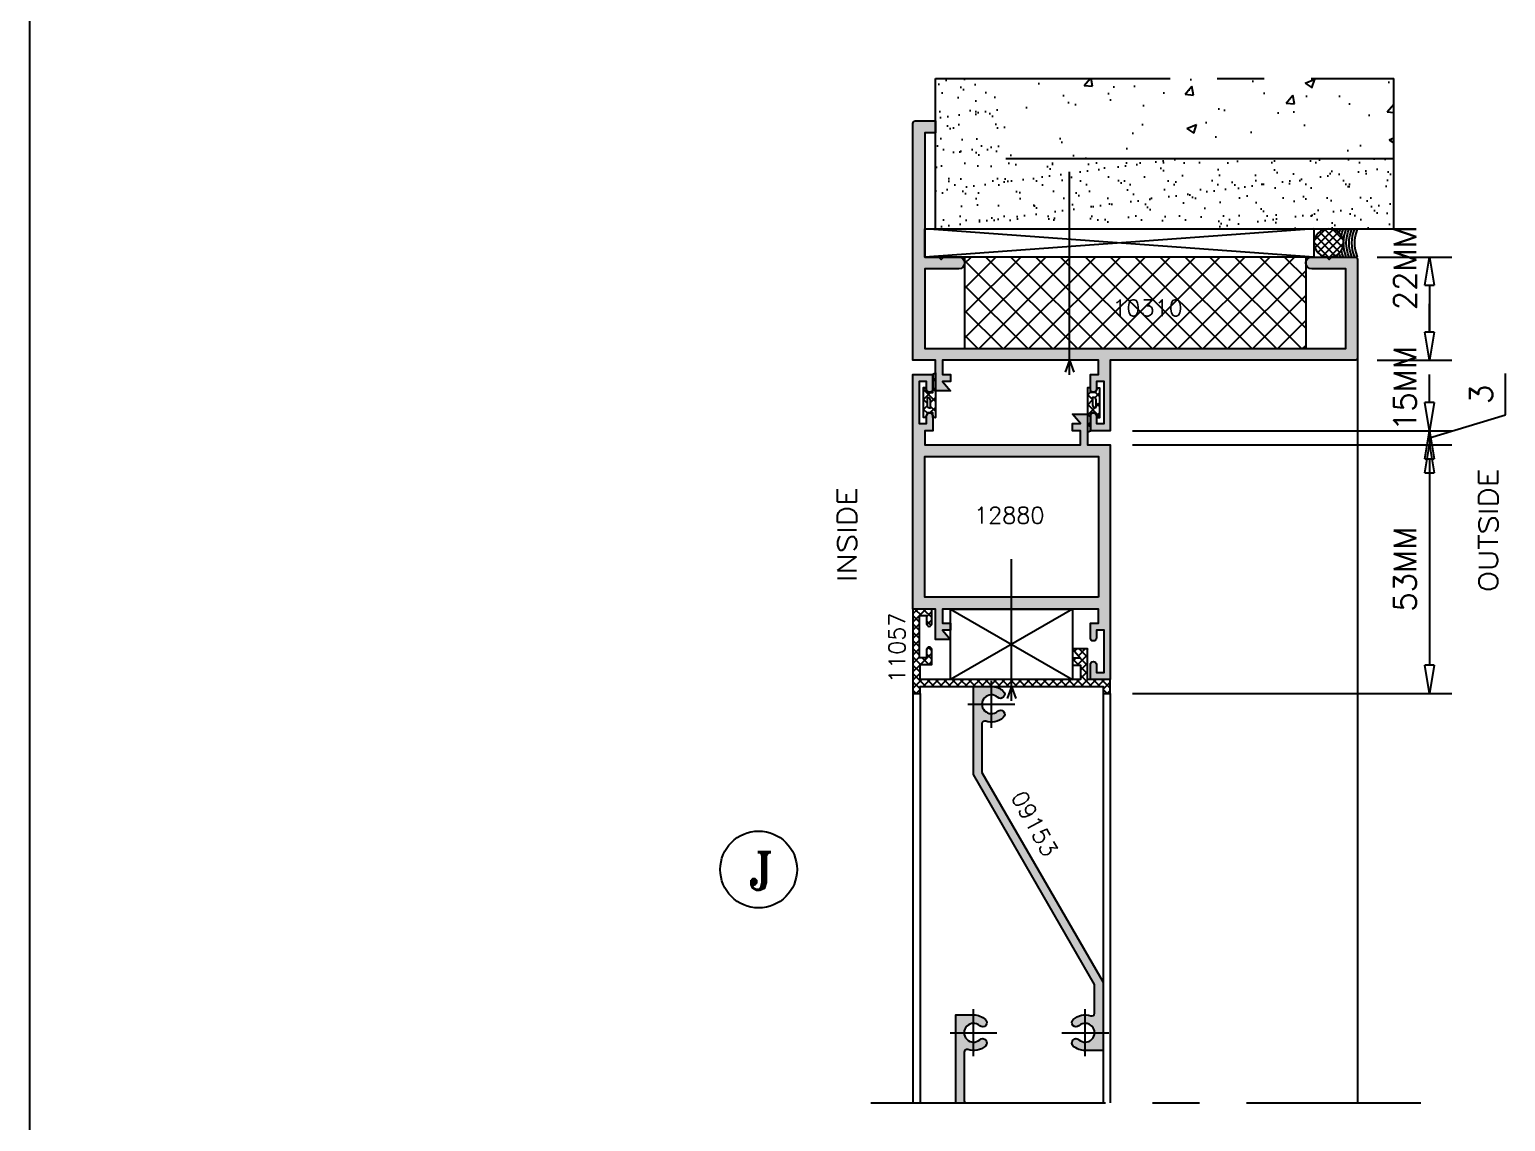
# Model space of a CAD drawing. Header units: centimetres. Extents: x -10126 to 3518, y -12053 to -9298.
# Drawn here: x 1520 to 2350, y -10864 to -10249 of the extents above; entities that cross this region are included whole.
import ezdxf
from ezdxf.enums import TextEntityAlignment as Align

# ---------------------------------------------------------------- set-up
doc = ezdxf.new("R2010")
doc.units = ezdxf.units.CM
doc.header["$LTSCALE"] = 100
doc.header["$MEASUREMENT"] = 0
doc.header["$PDMODE"] = 1
doc.linetypes.add('CENTER', pattern=[2, 1.25, -0.25, 0.25, -0.25])
doc.layers.add('DEFPOINT', color=7, linetype='Continuous', plot=False)
doc.layers.add('TEXT', color=3, linetype='Continuous')
doc.layers.add('WINDOW', color=1, linetype='Continuous')
doc.layers.get('0').freeze()
doc.styles.add('ALUM18', font='romans.shx', dxfattribs={"width": 0.8, "height": 18})
doc.styles.add('ROMANS', font='romans')
doc.styles.add('ROMANT', font='romant', dxfattribs={"width": 0.75, "height": 12})
doc.dimstyles.new('ALUM18', dxfattribs={"dimtxt": 18, "dimasz": 25, "dimexe": 12, "dimexo": 12, "dimgap": 7, "dimtad": 1, "dimlfac": 0.2, "dimdsep": 46, "dimtxsty": 'ALUM18', "dimblk1": 'CLOSEDBLANK', "dimblk2": 'CLOSEDBLANK', "dimsah": 1, "dimcen": 2.5, "dimclrd": 1, "dimclre": 1, "dimclrt": 3, "dimadec": 0, "dimazin": 0, "dimtfac": 1, "dimtofl": 0, "dimtmove": 1, "dimatfit": 3, "dimldrblk": 'CLOSEDBLANK', "dimfxl": 1, "dimtolj": 1, "dimtzin": 0, "dimarcsym": 0})

# ---------------------------------------------------------------- blocks, each defined once
blk = doc.blocks.new('_CLOSEDBLANK')
at = {"color": 0, "linetype": 'ByBlock'}
for p, q in [((-1, 0.1666666666666667), (0, 0)), ((-1, 0.1666666666666667), (-1, -0.1666666666666667)), ((0, 0), (-1, -0.1666666666666667))]:
    blk.add_line(p, q, dxfattribs=at)
blk = doc.blocks.new('*D43')
at = {"color": 1, "lineweight": -2, "transparency": 16777216}
for p, q in [((473.8285670611367, 849.7713358648634), (513.5983428391337, 849.7713358648634)), ((501.5983428391337, 834.7713358648634), (501.5983428391337, 809.7713358648634)), ((473.8285670611367, 794.7713358648634), (513.5983428391337, 794.7713358648634))]:
    blk.add_line(p, q, dxfattribs=at)
at = {"layer": 'DEFPOINT', "color": 0, "transparency": 16777216}
for p in [(461.8285670611367, 849.7713358648634), (461.8285670611367, 794.7713358648634), (501.5983428391337, 794.7713358648634)]:
    blk.add_point(p, dxfattribs=at)
at = {"color": 1, "lineweight": -2, "transparency": 16777216, "xscale": 15, "yscale": 15, "zscale": 15}
for p, rotation in [((501.5983428391337, 849.7713358648634), 90), ((501.5983428391337, 794.7713358648634), 270)]:
    blk.add_blockref('_CLOSEDBLANK', p, dxfattribs=dict(at, rotation=rotation))
at = {"color": 3, "transparency": 16777216, "insert": (488.5983428391337, 844.1213358648636), "char_height": 12, "attachment_point": 5, "rotation": 90, "style": 'ROMANS'}
blk.add_mtext('\\A1;22MM', dxfattribs=at)
blk = doc.blocks.new('SE6')
h = blk.add_hatch()
h.set_pattern_fill('U', color=11, scale=1.2, angle=45, style=0, double=1, pattern_type=0)
h.set_pattern_definition([(44.99999999999999, (267.8520487134642, 0.2828427124746021), (-0.8485281374238569, 0.8485281374238568), []), (135, (267.8520487134642, 0.2828427124746021), (-0.848528137423857, -0.8485281374238567), [])])
edge = h.paths.add_edge_path()
edge.add_ellipse((-0.5267120752652374, -0.08623168003198155), major_axis=(-2.258281528316132e-15, -3.178248702944439), ratio=0.94391606208183, start_angle=0, end_angle=360)
at = {"color": 21}
for centre, start, end in [((-0.5267120752651806, -8.025999165968443), 112.0199904437736, 112.6198649480406), ((-0.5267120752651806, -8.625999165968445), 110.726073097603, 112.6198649480406), ((-0.5267120752651806, -9.225999165968444), 108.716262534464, 112.6198649480406), ((-0.5267120752651806, -9.825999165968444), 105.8581672355042, 112.6198649480406), ((-0.5267120752651806, -10.42599916596845), 101.6892924814876, 112.6198649480406), ((-0.5267120752651806, -10.42599916596845), 67.38013505196002, 78.31070751851267), ((-0.5267120752651806, -9.825999165968444), 67.38013505196002, 74.1418327644961), ((-0.5267120752651806, -9.225999165968444), 67.38013505196002, 71.2837374655365), ((-0.5267120752651806, -8.625999165968445), 67.38013505196002, 69.27392690239753), ((-0.5267120752651806, -8.025999165968443), 67.38013505196002, 67.98000955622696), ((-0.5267120752651806, -11.02599916596844), 67.38013505196002, 112.6198649480406), ((-0.5267120752651806, -11.62599916596844), 67.38013505196002, 112.6198649480406), ((-0.5267120752651806, -12.22599916596844), 67.38013505196002, 112.6198649480406), ((-0.5267120752651806, -12.82599916596844), 67.38013505196002, 112.6198649480406), ((-0.5267120752651806, -13.42599916596844), 67.38013505196002, 112.6198649480406)]:
    blk.add_arc(centre, 7.800000000000026, start, end, dxfattribs=at)
blk.add_ellipse((-0.5267120752652374, -0.08623168003198162), major_axis=(-2.258281528316134e-15, -3.17824870294444), ratio=0.94391606208183)
blk = doc.blocks.new('ARO')
at = {"color": 1, "linetype": 'CENTER'}
blk.add_line((2.842170943040401e-14, -3.067310509961317), (2.842170943040401e-14, 40.19827310055871), dxfattribs=at)
at = {"color": 1, "linetype": 'Continuous'}
for q in [(-0.9140273429306944, -2.552750716867024), (0.9140273429307513, -2.552750716867024)]:
    blk.add_line((2.842170943040401e-14, 0), q, dxfattribs=at)
blk = doc.blocks.new('*D44')
at = {"color": 1, "lineweight": -2, "transparency": 16777216}
for p, q in [((343.5180261851347, 749.771335864878), (513.5983428391337, 749.771335864878)), ((501.5983428391337, 734.771335864878), (501.5983428391337, 632.2713358648634)), ((343.5180261851347, 617.2713358648634), (513.5983428391337, 617.2713358648634))]:
    blk.add_line(p, q, dxfattribs=at)
at = {"layer": 'DEFPOINT', "color": 0, "transparency": 16777216}
for p in [(331.5180261851347, 749.771335864878), (331.5180261851347, 617.2713358648634), (501.5983428391337, 617.2713358648634)]:
    blk.add_point(p, dxfattribs=at)
at = {"color": 1, "lineweight": -2, "transparency": 16777216, "xscale": 15, "yscale": 15, "zscale": 15}
for p, rotation in [((501.5983428391337, 749.771335864878), 90), ((501.5983428391337, 617.2713358648634), 270)]:
    blk.add_blockref('_CLOSEDBLANK', p, dxfattribs=dict(at, rotation=rotation))
at = {"color": 3, "transparency": 16777216, "insert": (488.5983428391336, 683.5213358648708), "char_height": 12, "attachment_point": 5, "rotation": 90, "style": 'ROMANS'}
blk.add_mtext('\\A1;53MM', dxfattribs=at)
blk = doc.blocks.new('*D45')
at = {"color": 1, "lineweight": -2, "transparency": 16777216}
for p, q in [((501.5983428391337, 772.2713358648634), (501.5983428391337, 787.2713358648634)), ((542.0983428391336, 765.6713358648707), (542.0983428391337, 787.6713358648707)), ((501.5983428391337, 753.5213358648707), (542.0983428391336, 765.6713358648707)), ((343.5180261851347, 757.2713358648634), (513.5983428391336, 757.2713358648634)), ((501.5983428391337, 757.2713358648634), (501.5983428391337, 749.771335864878)), ((343.5180261851347, 749.771335864878), (513.5983428391336, 749.771335864878)), ((501.5983428391337, 734.771335864878), (501.5983428391337, 719.771335864878))]:
    blk.add_line(p, q, dxfattribs=at)
at = {"layer": 'DEFPOINT', "color": 0, "transparency": 16777216}
for p in [(331.5180261851347, 757.2713358648634), (331.5180261851347, 749.771335864878), (501.5983428391337, 749.771335864878)]:
    blk.add_point(p, dxfattribs=at)
at = {"color": 1, "lineweight": -2, "transparency": 16777216, "xscale": 15, "yscale": 15, "zscale": 15}
for p, rotation in [((501.5983428391337, 757.2713358648634), 270), ((501.5983428391337, 749.771335864878), 90)]:
    blk.add_blockref('_CLOSEDBLANK', p, dxfattribs=dict(at, rotation=rotation))
at = {"color": 3, "transparency": 16777216, "insert": (529.0983428391335, 776.6713358648708), "char_height": 12, "attachment_point": 5, "rotation": 90, "style": 'ROMANS'}
blk.add_mtext('\\A1;3', dxfattribs=at)
blk = doc.blocks.new('11057')
blk.add_lwpolyline([(19.56915131221356, 0.1911317212763777), (19.56915131221356, 6.691131721276378), (16.36915131221357, 6.691131721276378), (18.06915131221359, 4.691131721276378), (16.36915131221352, 4.691131721276378), (16.36915131221357, 3.191131721276378), (18.06915131221356, 3.191131721276406), (18.06915131221356, 0.1911317212763777), (-16.1308486877864, 0.1911317212763777), (-16.13084868778637, 3.391131721276366), (-13.63136101949968, 3.391131721276366), (-13.63136101949968, 6.541131721276344, 1), (-14.73136101949967, 6.541131721276344), (-14.73136101949967, 4.791131721276372), (-16.23136101949967, 4.791131721276372), (-16.23136101949967, 9.291131721276344), (-16.23136101949967, 13.79113172127637), (-14.73136101949967, 13.79113172127637), (-14.73136101949967, 12.04113172127634, 1), (-13.63136101949965, 12.04113172127634), (-13.63136101949968, 15.19113172127638), (-17.6308486877864, 15.19113172127638), (-17.6308486877864, -2.808868278723622), (-16.13084868778643, -2.808868278723622), (-16.13084868778643, -1.308868278723622), (22.86915131221363, -1.308868278723622), (22.86915131221363, -2.808868278723622), (24.36915131221357, -2.808868278723622), (24.36915131221357, 0.1911317212763777)], format="xyb", close=True)
blk = doc.blocks.new('*D46')
at = {"color": 1, "lineweight": -2, "transparency": 16777216}
for p, q in [((501.5983428391337, 809.7713358648634), (501.5983428391337, 824.7713358648634)), ((473.8285670611367, 794.7713358648634), (513.5983428391337, 794.7713358648634)), ((343.5180261851347, 757.2713358648634), (513.5983428391336, 757.2713358648634)), ((501.5983428391337, 742.2713358648634), (501.5983428391337, 727.2713358648634))]:
    blk.add_line(p, q, dxfattribs=at)
at = {"layer": 'DEFPOINT', "color": 0, "transparency": 16777216}
for p in [(461.8285670611367, 794.7713358648634), (331.5180261851347, 757.2713358648634), (501.5983428391337, 757.2713358648634)]:
    blk.add_point(p, dxfattribs=at)
at = {"color": 1, "lineweight": -2, "transparency": 16777216, "xscale": 15, "yscale": 15, "zscale": 15}
for p, rotation in [((501.5983428391337, 794.7713358648634), 270), ((501.5983428391337, 757.2713358648634), 90)]:
    blk.add_blockref('_CLOSEDBLANK', p, dxfattribs=dict(at, rotation=rotation))
at = {"color": 3, "transparency": 16777216, "insert": (488.5983428391337, 779.7713358648634), "char_height": 12, "attachment_point": 5, "rotation": 90, "style": 'ROMANS'}
blk.add_mtext('\\A1;15MM', dxfattribs=at)
blk = doc.blocks.new('A$C28501ABB')
h = blk.add_hatch()
h.set_pattern_fill('AR-SAND', color=256, scale=7.5, angle=-1.343291549938327e-14, style=0)
h.set_pattern_definition([(37.49999999999999, (49.45604959243792, -18.3821803309711), (-0.4724501858220578, 14.45117826759869), [0, -11.4, 0, -12.75, 0, -12.1875]), (7.499999999999985, (49.45604959243792, -18.3821803309711), (13.27332528950796, 21.16609548922305), [0, -6.149999999999999, 0, -10.275, 0, -3.9375]), (327.5, (40.2310495924612, -18.38218033096746), (23.35606396313622, 0.04244290152722826), [0, -3.749999999999999, 0, -13.5, 0, -17.62499999999999]), (317.4999999999999, (40.2310495924612, -18.38218033096746), (22.5459495342922, 6.582566737006863), [0, -1.875, 0, -8.85, 0, -10.125])])
h.paths.add_polyline_path([(276.0180261851347, 902.2713358647034), (276.0180261851347, 944.9194016272249), (238.5180261851347, 944.9194016272249), (238.5180261851347, 864.7713358648634), (440.0335265889589, 864.7713358648634), (482.5799842323468, 864.7713358648634), (482.5799842323468, 902.2713358648634)])
h = blk.add_hatch()
h.set_pattern_fill('AR-CONC', color=256, scale=7.5, angle=-1.343291549938327e-14, style=0)
h.set_pattern_definition([(49.99999999999997, (49.45604959243792, -18.3821803309711), (53.79451369505651, -4.706410123694646), [5.625, -61.875]), (355, (49.45604959243792, -18.3821803309711), (-10.40635002097499, 56.41441002750089), [4.5, -49.49999999999999]), (100.4513999999999, (53.9389255924325, -18.77438083097331), (43.38820362855164, 51.70796565457152), [4.780514249999942, -52.58565839999952]), (46.1842, (49.45604959243792, -3.382180330971096), (80.04307864692333, -12.41392607467637), [8.4375, -92.8125]), (96.63559999999993, (56.12630546747823, -4.416678355961267), (70.09970291615276, 73.05884031753313), [7.170771599999896, -78.87847499999833]), (351.1841999999999, (49.45604959243792, -3.382180330971096), (70.09964588502204, 73.05889506939933), [6.749999999999955, -74.24999999999928]), (20.99999999999998, (56.95604959243792, -7.132180330967458), (44.76802890888462, -30.19641679990042), [5.624999999999998, -61.87499999999999]), (326, (56.95604959243792, -7.132180330967458), (18.24864989411864, 54.38625337851397), [4.5, -49.49999999999999]), (71.45139999999999, (60.68671706746682, -9.648550780968435), (63.01669714361176, 24.18978725324641), [4.78051425, -52.58565839999999]), (37.49999999999999, (49.45604959243792, -18.3821803309711), (0.9119891487968059, 24.96703903734836), [0, -48.9, 0, -50.25, 0, -49.6875]), (7.499999999999985, (49.45604959243792, -18.3821803309711), (19.73021530816115, 29.58087839117702), [0, -28.65, 0, -47.77499999999999, 0, -18.9375]), (327.5, (32.7310495924612, -18.38218033096746), (40.03668271293068, -1.691615380078494), [0, -18.74999999999999, 0, -58.49999999999999, 0, -77.62499999999997]), (317.4999999999999, (25.2310495924612, -18.38218033096746), (43.73896270067897, 7.507873674923813), [0, -24.375, 0, -38.84999999999999, 0, -55.12499999999999])])
h.paths.add_polyline_path([(276.0180261851347, 944.9194016272249), (276.0180261851347, 902.2713358648634), (482.5799842322886, 902.2713358648634), (482.5799842323468, 944.9194016272322)])
h = blk.add_hatch(color=256)
edge = h.paths.add_edge_path()
edge.add_arc((438.893026185115, 846.6463358648634), 3.125000000000371, 90.00002792870981, 269.99997207129024, ccw=False)
edge.add_line((438.8930246618402, 849.7713358648634), (447.0180261851347, 849.7713358648634))
edge.add_line((447.0180261851347, 849.7713358648634), (448.2680261851347, 848.5213358648634))
edge.add_line((448.2680261851347, 848.5213358648634), (449.5180261851347, 849.7713358648634))
edge.add_line((449.5180261851347, 849.7713358648634), (462.0180261851347, 849.7713358648634))
edge.add_arc((462.0180261851347, 848.5213358648634), 1.25, 0, 90, ccw=False)
edge.add_line((463.2680261851347, 848.5213358648634), (463.2680261851347, 796.0213358648634))
edge.add_arc((462.0180261851347, 796.0213358648634), 1.25, -90, 0, ccw=False)
edge.add_line((462.0180261851347, 794.7713358648634), (331.5180261851347, 794.7713358648634))
edge.add_line((331.5180261851347, 794.7713358648634), (331.5180261851347, 757.2713358648634))
edge.add_line((331.5180261851347, 757.2713358648634), (321.0180261851347, 757.2713358648634))
edge.add_line((321.0180261851347, 757.2713358648634), (321.0180261851347, 765.1463382903185))
edge.add_arc((322.6430261851342, 765.1463358648689), 1.625000000001355, 6.148228487745655e-05, 179.9999144812163, ccw=False)
edge.add_line((324.2680261851347, 765.1463376086049), (324.2680261851347, 761.0213358648634))
edge.add_line((324.2680261851347, 761.0213358648634), (328.2680261851347, 761.0213358648634))
edge.add_line((328.2680261851347, 761.0213358648634), (328.2680261851347, 772.2713358648634))
edge.add_line((328.2680261851347, 772.2713358648634), (328.2680261851347, 783.5213358648634))
edge.add_line((328.2680261851347, 783.5213358648634), (324.2680261851347, 783.5213358648634))
edge.add_line((324.2680261851347, 783.5213358648634), (324.2680261851347, 779.396334121122))
edge.add_arc((322.6430261851342, 779.3963358648653), 1.62500000000139, 180.0000855185272, 359.99993851745853, ccw=False)
edge.add_line((321.0180261851347, 779.396333439423), (321.0180261851347, 787.2713358648634))
edge.add_line((321.0180261851347, 787.2713358648634), (325.2680261851347, 787.2713358648634))
edge.add_line((325.2680261851347, 787.2713358648634), (325.2680261851347, 794.7713358648634))
edge.add_line((325.2680261851347, 794.7713358648634), (242.2680261851347, 794.7713358648634))
edge.add_line((242.2680261851347, 794.7713358648634), (242.2680261851347, 787.2713358648634))
edge.add_line((242.2680261851347, 787.2713358648634), (246.5180261851347, 787.2713358648634))
edge.add_line((246.5180261851347, 787.2713358648634), (246.5180261851347, 783.5213358648634))
edge.add_line((246.5180261851347, 783.5213358648634), (242.2680261851347, 783.5213358648634))
edge.add_line((242.2680261851347, 783.5213358648634), (246.5180261851347, 778.5213358648634))
edge.add_line((246.5180261851347, 778.5213358648634), (238.5180261851347, 778.5213358648634))
edge.add_line((238.5180261851347, 778.5213358648634), (238.5180261851347, 794.7713358648634))
edge.add_line((238.5180261851347, 794.7713358648634), (226.5180261851347, 794.7713358648634))
edge.add_line((226.5180261851347, 794.7713358648634), (226.5180261851347, 921.0213358648634))
edge.add_arc((227.7680261851347, 921.0213358648634), 1.25, 90, 180, ccw=False)
edge.add_line((227.7680261851347, 922.2713358648634), (238.5180261851347, 922.2713358648634))
edge.add_line((238.5180261851347, 922.2713358648634), (238.5180261851347, 916.0213358648634))
edge.add_line((238.5180261851347, 916.0213358648634), (232.7680261851347, 916.0213358648634))
edge.add_line((232.7680261851347, 916.0213358648634), (232.7680261851347, 849.7713358648634))
edge.add_line((232.7680261851347, 849.7713358648634), (240.2680261851347, 849.7713358648634))
edge.add_line((240.2680261851347, 849.7713358648634), (241.5180261851347, 848.5213358648634))
edge.add_line((241.5180261851347, 848.5213358648634), (242.7680261851347, 849.7713358648634))
edge.add_line((242.7680261851347, 849.7713358648634), (250.8930277083709, 849.7713358648634))
edge.add_arc((250.8930261850961, 846.6463358648634), 3.125000000000371, -89.99997207129081, 89.9999720712907, ccw=False)
edge.add_line((250.8930277083709, 843.5213358648634), (232.7680261851347, 843.5213358648634))
edge.add_line((232.7680261851347, 843.5213358648634), (232.7680261851347, 801.0213358648634))
edge.add_line((232.7680261851347, 801.0213358648634), (457.0180261851347, 801.0213358648634))
edge.add_line((457.0180261851347, 801.0213358648634), (457.0180261851347, 843.5213358648634))
edge.add_line((457.0180261851347, 843.5213358648634), (438.8930246618402, 843.5213358648634))
h = blk.add_hatch()
h.set_pattern_fill('ANSI37', color=11, scale=75, angle=-1.343291549938327e-14, style=0)
h.set_pattern_definition([(44.99999999999999, (-2715.783503238374, 922.6349226442126), (-6.629126073623881, 6.629126073623885), []), (135, (-2715.783503238374, 922.6349226442126), (-6.629126073623885, -6.629126073623881), [])])
h.paths.add_polyline_path([(309.9313971491356, 849.7713358648634), (309.9313971491356, 801.0213358648634), (435.7680261855421, 801.0213358648634), (435.7680261855421, 849.7713358648634)])
h.paths.add_polyline_path([(254.0180261851347, 801.0213358648634), (309.9313971491356, 801.0213358648634), (309.9313971491356, 849.7713358648634), (254.0180261851347, 849.7713358648634)])
h.paths.add_polyline_path([(330.2732484190201, 816.1294351625857), (372.5649150857062, 816.1294351625857), (372.5649150857062, 829.2544351625857), (330.2732484190201, 829.2544351625857)], flags=24)
h = blk.add_hatch(color=256)
edge = h.paths.add_edge_path()
edge.add_line((226.5180261851347, 687.271335864878), (226.5180261851347, 787.271335864878))
edge.add_line((226.5180261851347, 787.271335864878), (237.0180261851347, 787.271335864878))
edge.add_line((237.0180261851347, 787.271335864878), (237.0180261851347, 779.396333439423))
edge.add_arc((235.3930261851351, 779.3963358648725), 1.625000000001384, 180.0000614822849, 359.9999144812163, ccw=False)
edge.add_line((233.7680261851347, 779.3963341211365), (233.7680261851347, 783.521335864878))
edge.add_line((233.7680261851347, 783.521335864878), (229.7680261851347, 783.521335864878))
edge.add_line((229.7680261851347, 783.521335864878), (229.7680261851347, 772.271335864878))
edge.add_line((229.7680261851347, 772.271335864878), (229.7680261851347, 761.021335864878))
edge.add_line((229.7680261851347, 761.021335864878), (233.7680261851347, 761.021335864878))
edge.add_line((233.7680261851347, 761.021335864878), (233.7680261851347, 765.1463376086049))
edge.add_arc((235.3930261851351, 765.1463358648689), 1.625000000001362, 8.55187836918958e-05, 179.9999385177151, ccw=False)
edge.add_line((237.0180261851347, 765.1463382903185), (237.0180261851347, 757.271335864878))
edge.add_line((237.0180261851347, 757.271335864878), (232.7680261851347, 757.271335864878))
edge.add_line((232.7680261851347, 757.271335864878), (232.7680261851347, 749.771335864878))
edge.add_line((232.7680261851347, 749.771335864878), (315.7680261851347, 749.771335864878))
edge.add_line((315.7680261851347, 749.771335864878), (315.7680261851347, 757.271335864878))
edge.add_line((315.7680261851347, 757.271335864878), (311.5180261851347, 757.271335864878))
edge.add_line((311.5180261851347, 757.271335864878), (311.5180261851347, 761.021335864878))
edge.add_line((311.5180261851347, 761.021335864878), (315.7680261851347, 761.021335864878))
edge.add_line((315.7680261851347, 761.021335864878), (311.5180261851347, 766.021335864878))
edge.add_line((311.5180261851347, 766.021335864878), (319.5180261851347, 766.021335864878))
edge.add_line((319.5180261851347, 766.021335864878), (319.5180261851347, 749.771335864878))
edge.add_line((319.5180261851347, 749.771335864878), (331.5180261851347, 749.771335864878))
edge.add_line((331.5180261851347, 749.771335864878), (331.5180261851347, 687.271335864878))
edge.add_line((331.5180261851347, 687.271335864878), (331.5180261851347, 624.771335864878))
edge.add_line((331.5180261851347, 624.771335864878), (321.0180261851347, 624.771335864878))
edge.add_line((321.0180261851347, 624.771335864878), (321.0180261851347, 632.6463382903185))
edge.add_arc((322.6430261851342, 632.6463358648689), 1.625000000001355, 6.148228487745655e-05, 179.9999144812163, ccw=False)
edge.add_line((324.2680261851347, 632.6463376086049), (324.2680261851347, 628.521335864878))
edge.add_line((324.2680261851347, 628.521335864878), (328.2680261851347, 628.521335864878))
edge.add_line((328.2680261851347, 628.521335864878), (328.2680261851347, 639.771335864878))
edge.add_line((328.2680261851347, 639.771335864878), (328.2680261851347, 651.021335864878))
edge.add_line((328.2680261851347, 651.021335864878), (324.2680261851347, 651.021335864878))
edge.add_line((324.2680261851347, 651.021335864878), (324.2680261851347, 646.8963341211365))
edge.add_arc((322.6430261851342, 646.8963358648725), 1.62500000000139, 180.0000855187837, 359.99993851771507, ccw=False)
edge.add_line((321.0180261851347, 646.896333439423), (321.0180261851347, 654.771335864878))
edge.add_line((321.0180261851347, 654.771335864878), (325.2680261851347, 654.771335864878))
edge.add_line((325.2680261851347, 654.771335864878), (325.2680261851347, 662.271335864878))
edge.add_line((325.2680261851347, 662.271335864878), (242.2680261851347, 662.271335864878))
edge.add_line((242.2680261851347, 662.271335864878), (242.2680261851347, 654.771335864878))
edge.add_line((242.2680261851347, 654.771335864878), (246.5180261851347, 654.771335864878))
edge.add_line((246.5180261851347, 654.771335864878), (246.5180261851347, 651.021335864878))
edge.add_line((246.5180261851347, 651.021335864878), (242.2680261851347, 651.021335864878))
edge.add_line((242.2680261851347, 651.021335864878), (246.5180261851347, 646.021335864878))
edge.add_line((246.5180261851347, 646.021335864878), (238.5180261851347, 646.021335864878))
edge.add_line((238.5180261851347, 646.021335864878), (238.5180261851347, 662.271335864878))
edge.add_line((238.5180261851347, 662.271335864878), (226.5180261851347, 662.271335864878))
edge.add_line((226.5180261851347, 662.271335864878), (226.5180261851347, 687.271335864878))
h.paths.add_polyline_path([(325.2680261851347, 668.521335864878), (232.7680261851347, 668.521335864878), (232.7680261851347, 687.271335864878), (232.7680261851347, 743.521335864878), (325.2680261851347, 743.521335864878), (325.2680261851347, 687.271335864878)], flags=16)
at = {"linetype": 'Continuous'}
h = blk.add_hatch(dxfattribs=at)
h.set_pattern_fill('U', color=11, scale=3.75, angle=-135.0000000000001, style=0, double=1, pattern_type=0)
h.set_pattern_definition([(315.0000000000001, (223.4683158615662, 3853.741678646214), (-2.651650429449553, -2.651650429449554), []), (225, (223.4683158615662, 3853.741678646214), (-2.651650429449554, 2.651650429449552), [])])
edge = h.paths.add_edge_path(flags=16)
edge.add_line((234.0252525949327, 774.7922517846036), (234.0252525949327, 770.7282720187668))
edge.add_arc((235.2752525949327, 770.7282720187668), 1.25, 180, 270)
edge.add_line((235.2752525949327, 769.4782720187668), (235.8447078127938, 769.4782720187668))
edge.add_line((235.8447078127938, 769.4782720187668), (235.8447078127938, 773.5422517846036))
edge.add_arc((234.5947078127938, 773.5422517846036), 1.25, 0, 90)
edge.add_line((234.5947078127938, 774.7922517846036), (234.0252525949327, 774.7922517846036))
edge = h.paths.add_edge_path()
edge.add_line((237.7381754286762, 764.2703728486977), (237.1184062222892, 764.2703728486977))
edge.add_line((237.1184062222892, 764.2703728486977), (237.1184062222892, 766.7141650372523))
edge.add_line((237.1184062222892, 766.7141650372523), (234.2823048911232, 766.7141650372523))
edge.add_line((234.2823048911232, 766.7141650372523), (233.1162901769567, 764.3252043012053))
edge.add_line((233.1162901769567, 764.3252043012053), (232.1131754286762, 764.3252043012053))
edge.add_line((232.1131754286762, 764.3252043012053), (232.1131754286762, 780.3069632130664))
edge.add_line((232.1131754286762, 780.3069632130664), (232.9754295820894, 780.3069632130664))
edge.add_line((232.9754295820894, 780.3069632130664), (234.2510076196922, 777.6935263409123))
edge.add_line((234.2510076196922, 777.6935263409123), (237.0200531799055, 777.6935263409123))
edge.add_line((237.0200531799055, 777.6935263409123), (237.0200531799055, 787.4666127334222))
edge.add_line((237.0200531799055, 787.4666127334222), (238.4448835196381, 788.0291781119613))
edge.add_line((238.4448835196381, 788.0291781119613), (238.4448835196381, 764.2703728486977))
edge.add_line((238.4448835196381, 764.2703728486977), (237.1184062222892, 764.2703728486977))
h = blk.add_hatch(dxfattribs=at)
h.set_pattern_fill('U', color=11, scale=3.75, angle=-135.0000000000001, style=0, double=1, pattern_type=0)
h.set_pattern_definition([(315.0000000000001, (223.4683158615662, 3853.596232194695), (-2.651650429449553, -2.651650429449554), []), (225, (223.4683158615662, 3853.596232194695), (-2.651650429449554, 2.651650429449552), [])])
edge = h.paths.add_edge_path(flags=16)
edge.add_line((324.0148537649366, 769.6944692781417), (324.0148537649366, 773.7584490439931))
edge.add_arc((322.7648537649366, 773.7584490439931), 1.25, 0, 90)
edge.add_line((322.7648537649366, 775.0084490439931), (322.1953985470755, 775.0084490439931))
edge.add_line((322.1953985470755, 775.0084490439931), (322.1953985470755, 770.9444692781417))
edge.add_arc((323.4453985470755, 770.9444692781417), 1.25, 180, 270)
edge.add_line((323.4453985470755, 769.6944692781417), (324.0148537649366, 769.6944692781417))
edge = h.paths.add_edge_path()
edge.add_line((320.3019309311348, 780.2163482140477), (320.9217001375218, 780.2163482140477))
edge.add_line((320.9217001375218, 780.2163482140477), (320.9217001375218, 777.7725560255076))
edge.add_line((320.9217001375218, 777.7725560255076), (323.7578014686878, 777.7725560255076))
edge.add_line((323.7578014686878, 777.7725560255076), (324.9238161829126, 780.1615167615546))
edge.add_line((324.9238161829126, 780.1615167615546), (325.9269309311348, 780.1615167615546))
edge.add_line((325.9269309311348, 780.1615167615546), (325.9269309311348, 764.1797578496935))
edge.add_line((325.9269309311348, 764.1797578496935), (325.0646767777798, 764.1797578496935))
edge.add_line((325.0646767777798, 764.1797578496935), (323.7890987401188, 766.7931947218476))
edge.add_line((323.7890987401188, 766.7931947218476), (321.0200531799055, 766.7931947218476))
edge.add_line((321.0200531799055, 766.7931947218476), (321.0200531799055, 757.0201083293232))
edge.add_line((321.0200531799055, 757.0201083293232), (319.5952228402311, 756.4575429507986))
edge.add_line((319.5952228402311, 756.4575429507986), (319.5952228402311, 780.2163482140477))
edge.add_line((319.5952228402311, 780.2163482140477), (320.9217001375218, 780.2163482140477))
h = blk.add_hatch()
h.set_pattern_fill('ANSI37', color=31, scale=25, angle=-1.343291549938327e-14, style=0)
h.set_pattern_definition([(44.99999999999999, (-2715.783503238374, 922.6349226442126), (-2.20970869120796, 2.209708691207962), []), (135, (-2715.783503238374, 922.6349226442126), (-2.209708691207962, -2.20970869120796), [])])
edge = h.paths.add_edge_path()
edge.add_line((319.5180261850955, 624.7713358648693), (319.5180261850955, 641.0213358648693))
edge.add_line((319.5180261850955, 641.0213358648693), (311.5180261850956, 641.0213358648693))
edge.add_line((311.5180261850956, 641.0213358648693), (315.7680261850956, 636.0213358648693))
edge.add_line((315.7680261850956, 636.0213358648693), (311.5180261850954, 636.0213358648693))
edge.add_line((311.5180261850954, 636.0213358648693), (311.5180261850956, 632.2713358648693))
edge.add_line((311.5180261850956, 632.2713358648693), (315.7680261850955, 632.2713358648695))
edge.add_line((315.7680261850955, 632.2713358648695), (315.7680261850955, 624.7713358648693))
edge.add_line((315.7680261850955, 624.7713358648693), (230.2680261850956, 624.7713358648693))
edge.add_line((230.2680261850956, 624.7713358648693), (230.2680261850957, 632.7713358648693))
edge.add_line((230.2680261850957, 632.7713358648693), (236.5167453558124, 632.7713358648693))
edge.add_line((236.5167453558124, 632.7713358648693), (236.5167453558124, 640.6463358648693))
edge.add_arc((235.1417453558124, 640.6463358648693), 1.375, 0, 180)
edge.add_line((233.7667453558124, 640.6463358648693), (233.7667453558124, 636.2713358648693))
edge.add_line((233.7667453558124, 636.2713358648693), (230.0167453558124, 636.2713358648693))
edge.add_line((230.0167453558124, 636.2713358648693), (230.0167453558124, 647.5213358648693))
edge.add_line((230.0167453558124, 647.5213358648693), (230.0167453558124, 658.7713358648693))
edge.add_line((230.0167453558124, 658.7713358648693), (233.7667453558124, 658.7713358648693))
edge.add_line((233.7667453558124, 658.7713358648693), (233.7667453558124, 654.3963358648693))
edge.add_arc((235.1417453558124, 654.3963358648693), 1.375000000000028, 180, 360)
edge.add_line((236.5167453558125, 654.3963358648693), (236.5167453558124, 662.2713358648693))
edge.add_line((236.5167453558124, 662.2713358648693), (226.5180261850956, 662.2713358648693))
edge.add_line((226.5180261850956, 662.2713358648693), (226.5180261850956, 617.2713358648693))
edge.add_line((226.5180261850956, 617.2713358648693), (230.2680261850956, 617.2713358648693))
edge.add_line((230.2680261850956, 617.2713358648693), (230.2680261850956, 621.0213358648693))
edge.add_line((230.2680261850956, 621.0213358648693), (327.7680261850957, 621.0213358648693))
edge.add_line((327.7680261850957, 621.0213358648693), (327.7680261850957, 617.2713358648693))
edge.add_line((327.7680261850957, 617.2713358648693), (331.5180261850956, 617.2713358648693))
edge.add_line((331.5180261850956, 617.2713358648693), (331.5180261850956, 624.7713358648693))
edge.add_line((331.5180261850956, 624.7713358648693), (319.5180261850955, 624.7713358648693))
h = blk.add_hatch(color=256)
edge = h.paths.add_edge_path()
edge.add_line((258.7680261851347, 621.0213358648634), (268.2680261851347, 621.0213358648634))
edge.add_arc((268.2680261851412, 611.5213358648781), 9.499999999985334, 48.080012624464814, 90.00000000003939, ccw=False)
edge.add_arc((273.1116943782836, 616.9159052114064), 2.25000000000174, -131.91998737552137, 48.08001262447863, ccw=False)
edge.add_arc((268.2680261851248, 611.5213358648634), 5.000000000003711, 48.08001262442507, 311.9199873755749)
edge.add_arc((273.1116943782836, 606.1267665183277), 2.249999999996326, -48.08001262435482, 131.9199873756453, ccw=False)
edge.add_arc((268.2680261851104, 611.5213358648937), 9.500000000028512, 251.44699546495582, 311.91998737555116, ccw=False)
edge.add_arc((264.768026185117, 601.0930090575729), 1.499999999982385, 71.44699546553367, 180.0000000005515)
edge.add_line((263.2680261851347, 601.0930090575584), (263.2680261851347, 575.2271072308085))
edge.add_line((263.2680261851347, 575.2271072308085), (327.7680261851347, 463.5098301426206))
edge.add_line((327.7680261851347, 463.5098301426206), (327.7680261851347, 427.0213358648634))
edge.add_line((327.7680261851347, 427.0213358648634), (318.2680261851347, 427.0213358648634))
edge.add_arc((318.2680261851471, 436.521335864856), 9.499999999992554, 228.08001262435, 269.99999999992497, ccw=False)
edge.add_arc((313.4243579919857, 431.1267665183277), 2.249999999996326, 48.08001262435482, 228.0800126243547, ccw=False)
edge.add_arc((318.2680261851445, 436.5213358648634), 5.000000000003711, 228.0800126244251, 491.919987375575)
edge.add_arc((313.4243579919857, 441.9159052114064), 2.25000000000174, 131.9199873755215, 311.91998737552143, ccw=False)
edge.add_arc((318.2680261851298, 436.5213358648977), 9.499999999971932, 71.44699546502642, 131.9199873756217, ccw=False)
edge.add_arc((321.7680261851285, 446.9496626721821), 1.500000000006189, 251.4469954644555, 359.9999999994768)
edge.add_line((323.2680261851347, 446.9496626721684), (323.2680261851347, 462.3040587766754))
edge.add_line((323.2680261851347, 462.3040587766754), (258.7680261851347, 574.0213358648634))
edge.add_line((258.7680261851347, 574.0213358648634), (258.7680261851347, 621.0213358648634))
h = blk.add_hatch(color=256)
h.paths.add_polyline_path([(265.1149017485732, 443.5900819051567, 0.1849779548464693), (258.7680261851347, 446.0213358648634), (258.7680261851347, 441.5213358648634, -0.18497795484594), (262.108487007994, 440.2417285176471, 1)])
h.paths.add_polyline_path([(253.7680261851347, 426.0930090575584, -0.5125685718748465), (255.7452989123703, 427.5150536221936, 0.08113005580009343), (258.7680261851347, 427.0213358648634), (258.7680261851347, 431.5213358648634, -0.4142135623729863), (253.7680261851347, 436.5213358648634), (249.2680261851347, 436.5213358648634), (249.2680261851347, 399.1214524307161), (254.4063762816077, 399.1214524307161), (253.7680261851347, 400.2271072308085)])
h.paths.add_polyline_path([(258.7680261851347, 431.5213358648634), (258.7680261851347, 427.0213358648634, 0.1849780047790439), (265.1149031137174, 429.452591050298), (265.1149031965469, 429.4525911246874, 0.9999992575443452), (262.1084878055553, 432.8009439281723), (262.1084889334452, 432.8009449408983), (262.108488083788, 432.800944177985), (262.1084843388817, 432.8009408155467, -0.1849777693529715)])
h.paths.add_polyline_path([(258.7680261851347, 441.5213358648634), (258.7680261851347, 446.0213358648634), (249.2680261851347, 446.0213358648634), (249.2680261851347, 436.5213358648634), (253.7680261851347, 436.5213358648634, -0.4142135623730128)])
at = {"color": 6}
for p, q in [((238.5180261851347, 864.7713358648634), (238.5180261851347, 944.9194016272249)), ((232.7680261851347, 864.7713358648634), (482.5799842323468, 864.7713358648634))]:
    blk.add_line(p, q, dxfattribs=at)
at = {"color": 1, "linetype": 'CENTER'}
for p, q in [((238.5180261851347, 944.9194016272249), (482.5799842323468, 944.9194016272249)), ((482.5799842323468, 864.7713358648634), (482.5799842323468, 944.9194016272249)), ((279.0180261851347, 613.3530595899665), (279.0180261851347, 688.90250292764)), ((204.113600816665, 399.1214524307161), (496.9539009565196, 399.1214524307125))]:
    blk.add_line(p, q, dxfattribs=at)
at = {"color": 4}
blk.add_line((276.0180261851347, 902.2713358648634), (482.5799842323468, 902.2713358648634), dxfattribs=at)
at = {"color": 1}
for p, q in [((440.0335265889589, 849.7713358648634), (232.7680261851347, 864.7713358648634)), ((440.0335265889589, 864.7713358648634), (232.7680261851347, 849.7713358648634)), ((463.2680261851347, 796.0213358648634), (463.2680261851347, 399.1214524307161)), ((311.5180261851347, 662.271335864878), (246.5180261851347, 624.7713358648634)), ((246.5180261851347, 662.271335864878), (311.5180261851347, 624.7713358648634)), ((268.2680261851347, 599.0213358648634), (268.2680261851347, 624.0213358648634)), ((226.5180261851347, 617.2713358648634), (226.5180261851347, 399.1214524307161)), ((230.2680261851347, 617.2713358648634), (230.2680261851347, 399.1214524307161)), ((327.7680261851347, 617.2713358648634), (327.7680261851347, 399.1214524307161)), ((331.5180261851347, 617.2713358648634), (331.5180261851347, 399.1214524307161)), ((255.7680261851347, 611.5213358648634), (280.7680261851347, 611.5213358648634)), ((258.7680261851347, 424.0213358648634), (258.7680261851347, 449.0213358648634)), ((318.2680261851347, 424.0213358648634), (318.2680261851347, 449.0213358648634)), ((246.2680261851347, 436.5213358648634), (271.2680261851347, 436.5213358648598)), ((305.7680261851347, 436.5213358648634), (330.7680261851347, 436.5213358648634))]:
    blk.add_line(p, q, dxfattribs=at)
for p, q in [((438.8930246618402, 849.7713358648634), (250.8930277083709, 849.7713358648634)), ((254.0180261851347, 849.7713358648634), (254.0180261851347, 801.0213358648634)), ((435.7680261855421, 849.7713358648634), (435.7680261855421, 801.0213358648634))]:
    blk.add_line(p, q)
at = {"color": 1, "linetype": 'Continuous'}
for q in [(276.7329578278295, 614.6394590727014), (281.3030945424398, 614.6394590727014)]:
    blk.add_line((279.0180261851347, 621.0213358648634), q, dxfattribs=at)
blk.add_lwpolyline([(438.8930246618402, 843.5213358648634, -0.9999995125521812), (438.8930246618402, 849.7713358648634), (447.0180261851347, 849.7713358648634), (448.2680261851347, 848.5213358648634), (449.5180261851347, 849.7713358648634), (462.0180261851347, 849.7713358648634, -0.414213562373095), (463.2680261851347, 848.5213358648634), (463.2680261851347, 796.0213358648634, -0.414213562373095), (462.0180261851347, 794.7713358648634), (331.5180261851347, 794.7713358648634), (331.5180261851347, 757.2713358648634), (321.0180261851347, 757.2713358648634), (321.0180261851347, 765.1463382903185, -0.9999987171745056), (324.2680261851347, 765.1463376086049), (324.2680261851347, 761.0213358648634), (328.2680261851347, 761.0213358648634), (328.2680261851347, 772.2713358648634), (328.2680261851347, 783.5213358648634), (324.2680261851347, 783.5213358648634), (324.2680261851347, 779.396334121122, -0.9999987171745058), (321.0180261851347, 779.396333439423), (321.0180261851347, 787.2713358648634), (325.2680261851347, 787.2713358648634), (325.2680261851347, 794.7713358648634), (242.2680261851347, 794.7713358648634), (242.2680261851347, 787.2713358648634), (246.5180261851347, 787.2713358648634), (246.5180261851347, 783.5213358648634), (242.2680261851347, 783.5213358648634), (246.5180261851347, 778.5213358648634), (238.5180261851347, 778.5213358648634), (238.5180261851347, 794.7713358648634), (226.5180261851347, 794.7713358648634), (226.5180261851347, 921.0213358648634, -0.414213562373095), (227.7680261851347, 922.2713358648634), (238.5180261851347, 922.2713358648634), (238.5180261851347, 916.0213358648634), (232.7680261851347, 916.0213358648634), (232.7680261851347, 849.7713358648634), (240.2680261851347, 849.7713358648634), (241.5180261851347, 848.5213358648634), (242.7680261851347, 849.7713358648634), (250.8930277083709, 849.7713358648634, -0.9999995125521817), (250.8930277083709, 843.5213358648634), (232.7680261851347, 843.5213358648634), (232.7680261851347, 801.0213358648634), (457.0180261851347, 801.0213358648634), (457.0180261851347, 843.5213358648634)], format="xyb", close=True)
blk.add_lwpolyline([(440.0335265889589, 864.7713358648634), (440.0335265889589, 849.7713358648634), (232.7680261851347, 849.7713358648634), (232.7680261851347, 864.7713358648634)], close=True)
at = {"color": 7}
for points in [[(226.5180261851347, 687.271335864878), (226.5180261851347, 787.271335864878), (237.0180261851347, 787.271335864878), (237.0180261851347, 779.396333439423, -0.9999987171745061), (233.7680261851347, 779.3963341211365), (233.7680261851347, 783.521335864878), (229.7680261851347, 783.521335864878), (229.7680261851347, 772.271335864878), (229.7680261851347, 761.021335864878), (233.7680261851347, 761.021335864878), (233.7680261851347, 765.1463376086049, -0.9999987171745058), (237.0180261851347, 765.1463382903185), (237.0180261851347, 757.271335864878), (232.7680261851347, 757.271335864878), (232.7680261851347, 749.771335864878), (315.7680261851347, 749.771335864878), (315.7680261851347, 757.271335864878), (311.5180261851347, 757.271335864878), (311.5180261851347, 761.021335864878), (315.7680261851347, 761.021335864878), (311.5180261851347, 766.021335864878), (319.5180261851347, 766.021335864878), (319.5180261851347, 749.771335864878), (331.5180261851347, 749.771335864878), (331.5180261851347, 687.271335864878), (331.5180261851347, 624.771335864878), (321.0180261851347, 624.771335864878), (321.0180261851347, 632.6463382903185, -0.9999987171745056), (324.2680261851347, 632.6463376086049), (324.2680261851347, 628.521335864878), (328.2680261851347, 628.521335864878), (328.2680261851347, 639.771335864878), (328.2680261851347, 651.021335864878), (324.2680261851347, 651.021335864878), (324.2680261851347, 646.8963341211365, -0.9999987171745061), (321.0180261851347, 646.896333439423), (321.0180261851347, 654.771335864878), (325.2680261851347, 654.771335864878), (325.2680261851347, 662.271335864878), (242.2680261851347, 662.271335864878), (242.2680261851347, 654.771335864878), (246.5180261851347, 654.771335864878), (246.5180261851347, 651.021335864878), (242.2680261851347, 651.021335864878), (246.5180261851347, 646.021335864878), (238.5180261851347, 646.021335864878), (238.5180261851347, 662.271335864878), (226.5180261851347, 662.271335864878)], [(258.7680261851347, 621.0213358648634), (268.2680261851347, 621.0213358648634, -0.1849779548464502), (274.6149017485732, 618.5900819051622, -0.9999999999999972), (271.608487007994, 615.2417285176507, 2.241822732507639), (271.608487007994, 607.8009432120762, -0.9999999999999973), (274.6149017485732, 604.4525898245793, -0.2701624113839544), (265.2452989123703, 602.5150536221936, 0.5125685718747988), (263.2680261851347, 601.0930090575584), (263.2680261851347, 575.2271072308085), (327.7680261851347, 463.5098301426206), (327.7680261851347, 427.0213358648634), (318.2680261851347, 427.0213358648634, -0.1849779548464502), (311.9211506216961, 429.4525898245793, -0.9999999999999973), (314.9275653622753, 432.8009432120762, 2.241822732507636), (314.9275653622753, 440.2417285176507, -0.999999999999998), (311.9211506216961, 443.5900819051622, -0.2701624113839544), (321.2907534578408, 445.5276181075478, 0.5125685718747988), (323.2680261851347, 446.9496626721684), (323.2680261851347, 462.3040587766754), (258.7680261851347, 574.0213358648634)]]:
    blk.add_lwpolyline(points, format="xyb", close=True, dxfattribs=at)
at = {"color": 11}
for points in [[(237.7381754286762, 764.2703728486977), (237.1184062222892, 764.2703728486977), (237.1184062222892, 766.7141650372523), (234.2823048911232, 766.7141650372523), (233.1162901769567, 764.3252043012053), (232.1131754286762, 764.3252043012053), (232.1131754286762, 780.3069632130664), (232.9754295820894, 780.3069632130664), (234.2510076196922, 777.6935263409123), (237.0200531799055, 777.6935263409123), (237.0200531799055, 787.4666127334222), (238.4448835196381, 788.0291781119613), (238.4448835196381, 764.2703728486977), (237.1184062222892, 764.2703728486977)], [(320.3019309311348, 780.2163482140477), (320.9217001375218, 780.2163482140477), (320.9217001375218, 777.7725560255076), (323.7578014686878, 777.7725560255076), (324.9238161829126, 780.1615167615546), (325.9269309311348, 780.1615167615546), (325.9269309311348, 764.1797578496935), (325.0646767777798, 764.1797578496935), (323.7890987401188, 766.7931947218476), (321.0200531799055, 766.7931947218476), (321.0200531799055, 757.0201083293232), (319.5952228402311, 756.4575429507986), (319.5952228402311, 780.2163482140477), (320.9217001375218, 780.2163482140477)]]:
    blk.add_lwpolyline(points, dxfattribs=at)
for points in [[(234.0252525949327, 774.7922517846036), (234.0252525949327, 770.7282720187668, 0.4142135623730953), (235.2752525949327, 769.4782720187668), (235.8447078127938, 769.4782720187668), (235.8447078127938, 773.5422517846036, 0.4142135623730949), (234.5947078127938, 774.7922517846036)], [(324.0148537649366, 769.6944692781417), (324.0148537649366, 773.7584490439931, 0.4142135623730953), (322.7648537649366, 775.0084490439931), (322.1953985470755, 775.0084490439931), (322.1953985470755, 770.9444692781417, 0.4142135623730949), (323.4453985470755, 769.6944692781417)]]:
    blk.add_lwpolyline(points, format="xyb", close=True, dxfattribs=at)
at = {"color": 7}
blk.add_lwpolyline([(325.2680261851347, 668.521335864878), (232.7680261851347, 668.521335864878), (232.7680261851347, 687.271335864878), (232.7680261851347, 743.521335864878), (325.2680261851347, 743.521335864878), (325.2680261851347, 687.271335864878)], close=True, dxfattribs=at)
at = {"color": 1}
blk.add_lwpolyline([(246.5180261851347, 624.7713358648634), (246.5180261851347, 662.271335864878), (311.5180261851347, 662.271335864878), (311.5180261851347, 624.7713358648634)], close=True, dxfattribs=at)
at = {"color": 7}
blk.add_lwpolyline([(249.2680261851347, 399.1214524307161), (249.2680261851347, 446.0213358648634), (258.7680261851347, 446.0213358648634, -0.1849779548464502), (265.1149017485732, 443.5900819051585, -0.9999999999999972), (262.108487007994, 440.2417285176471, 2.241822732507639), (262.108487007994, 432.8009432120725, -0.9999999999999973), (265.1149017485732, 429.4525898245756, -0.2701624113839544), (255.7452989123703, 427.5150536221936, 0.5125685718747988), (253.7680261851347, 426.0930090575584), (253.7680261851347, 400.2271072308085), (254.4063762816077, 399.1214524307161)], format="xyb", dxfattribs=at)
blk.add_circle((144.3118132016098, 523.4922560567484), 20.45332044458713)
at = {"yscale": 2.5, "zscale": 2.5}
for name, p, xscale in [('ARO', (309.9313971491356, 794.7713358648634), -2.5), ('11057', (270.5951479045616, 624.2935065616784), 2.5)]:
    blk.add_blockref(name, p, dxfattribs=dict(at, xscale=xscale))
at = {"xscale": -2.5, "yscale": 2.5, "zscale": 2.5, "rotation": 90}
blk.add_blockref('SE6', (447.7635691462492, 855.9545556766989), dxfattribs=at)
at = {"color": 2, "style": 'ROMANS'}
for s, p in [('10310', (351.4190817523922, 822.6919351625857)), ('12880', (277.8022407510725, 712.1977076778585))]:
    blk.add_text(s, height=8.75, dxfattribs=at).set_placement(p, align=Align.MIDDLE)
at = {"color": 7, "linetype": 'Continuous', "style": 'ROMANS', "width": 1.2}
for s, p in [('OUTSIDE', (537.949441442237, 671.2470390654362)), ('INSIDE', (196.3820193017309, 676.6733885310696))]:
    blk.add_text(s, height=10, rotation=90, dxfattribs=at).set_placement(p)
at = {"color": 2, "style": 'ROMANS'}
for s, rotation, p in [('11057', 90, (218.044382674183, 641.6317783453142)), ('09153', 298.7524521919485, (291.2884901350189, 547.8721946505848))]:
    blk.add_text(s, height=8.75, rotation=rotation, dxfattribs=at).set_placement(p, align=Align.MIDDLE)
at = {"style": 'ROMANT'}
blk.add_text('J', height=20, dxfattribs=at).set_placement((138.7289173340832, 512.702773214447))
for base, p1, p2, text, picture, middle in [((501.5983428391337, 794.7713358648634), (461.8285670611367, 849.7713358648634), (461.8285670611367, 794.7713358648634), '22MM', '*D43', (501.5983428391337, 844.1213358648636)), ((501.5983428391337, 757.2713358648634), (461.8285670611367, 794.7713358648634), (331.5180261851347, 757.2713358648634), '15MM', '*D46', (501.5983428391337, 779.7713358648634))]:
    dim = blk.add_linear_dim(base=base, p1=p1, p2=p2, angle=90, text=text, dimstyle='ALUM18', override={"dimtxt": 12, "dimasz": 15, "dimlfac": 0.4, "dimtxsty": 'ROMANS'})
    dim.commit()
    dim.dimension.update_dxf_attribs({"geometry": picture, "text_midpoint": middle, "dimtype": 160})
dim = blk.add_linear_dim(base=(501.5983428391337, 749.771335864878), p1=(331.5180261851347, 757.2713358648634), p2=(331.5180261851347, 749.771335864878), angle=90, dimstyle='ALUM18', override={"dimtxt": 12, "dimasz": 15, "dimlfac": 0.4, "dimtxsty": 'ROMANS'})
dim.commit()
dim.dimension.update_dxf_attribs({"geometry": '*D45', "text_midpoint": (529.0983428391335, 772.6713358648708)})
dim = blk.add_linear_dim(base=(501.5983428391337, 617.2713358648634), p1=(331.5180261851347, 749.771335864878), p2=(331.5180261851347, 617.2713358648634), angle=90, text='53MM', dimstyle='ALUM18', override={"dimtxt": 12, "dimasz": 15, "dimlfac": 0.4, "dimtxsty": 'ROMANS'})
dim.commit()
dim.dimension.update_dxf_attribs({"geometry": '*D44', "text_midpoint": (488.5983428391336, 683.5213358648708)})
blk = doc.blocks.new('A$C036B1D05')
at = {"layer": 'WINDOW', "color": 8}
blk.add_line((1939.254821162685, 435.2528117550519, 2.911458057970839e-07), (1939.254821162685, -2106.835271653712, 2.911458057970839e-07), dxfattribs=at)
at = {"layer": 'WINDOW', "xscale": 1.056000000000349, "yscale": 1.056000000000349, "zscale": 1.056000000000349}
blk.add_blockref('A$C28501ABB', (2196.945808272427, -1339.63385124822, 4.380939399864267e-07), dxfattribs=at)

msp = doc.modelspace()

# ---------------------------------------------------------------- block references
at = {"layer": 'TEXT'}
msp.add_blockref('A$C036B1D05', (-419.6008844464995, -9935.19878843075, -1.019010320292863e-06), dxfattribs=at)

doc.saveas('drawing.dxf')
